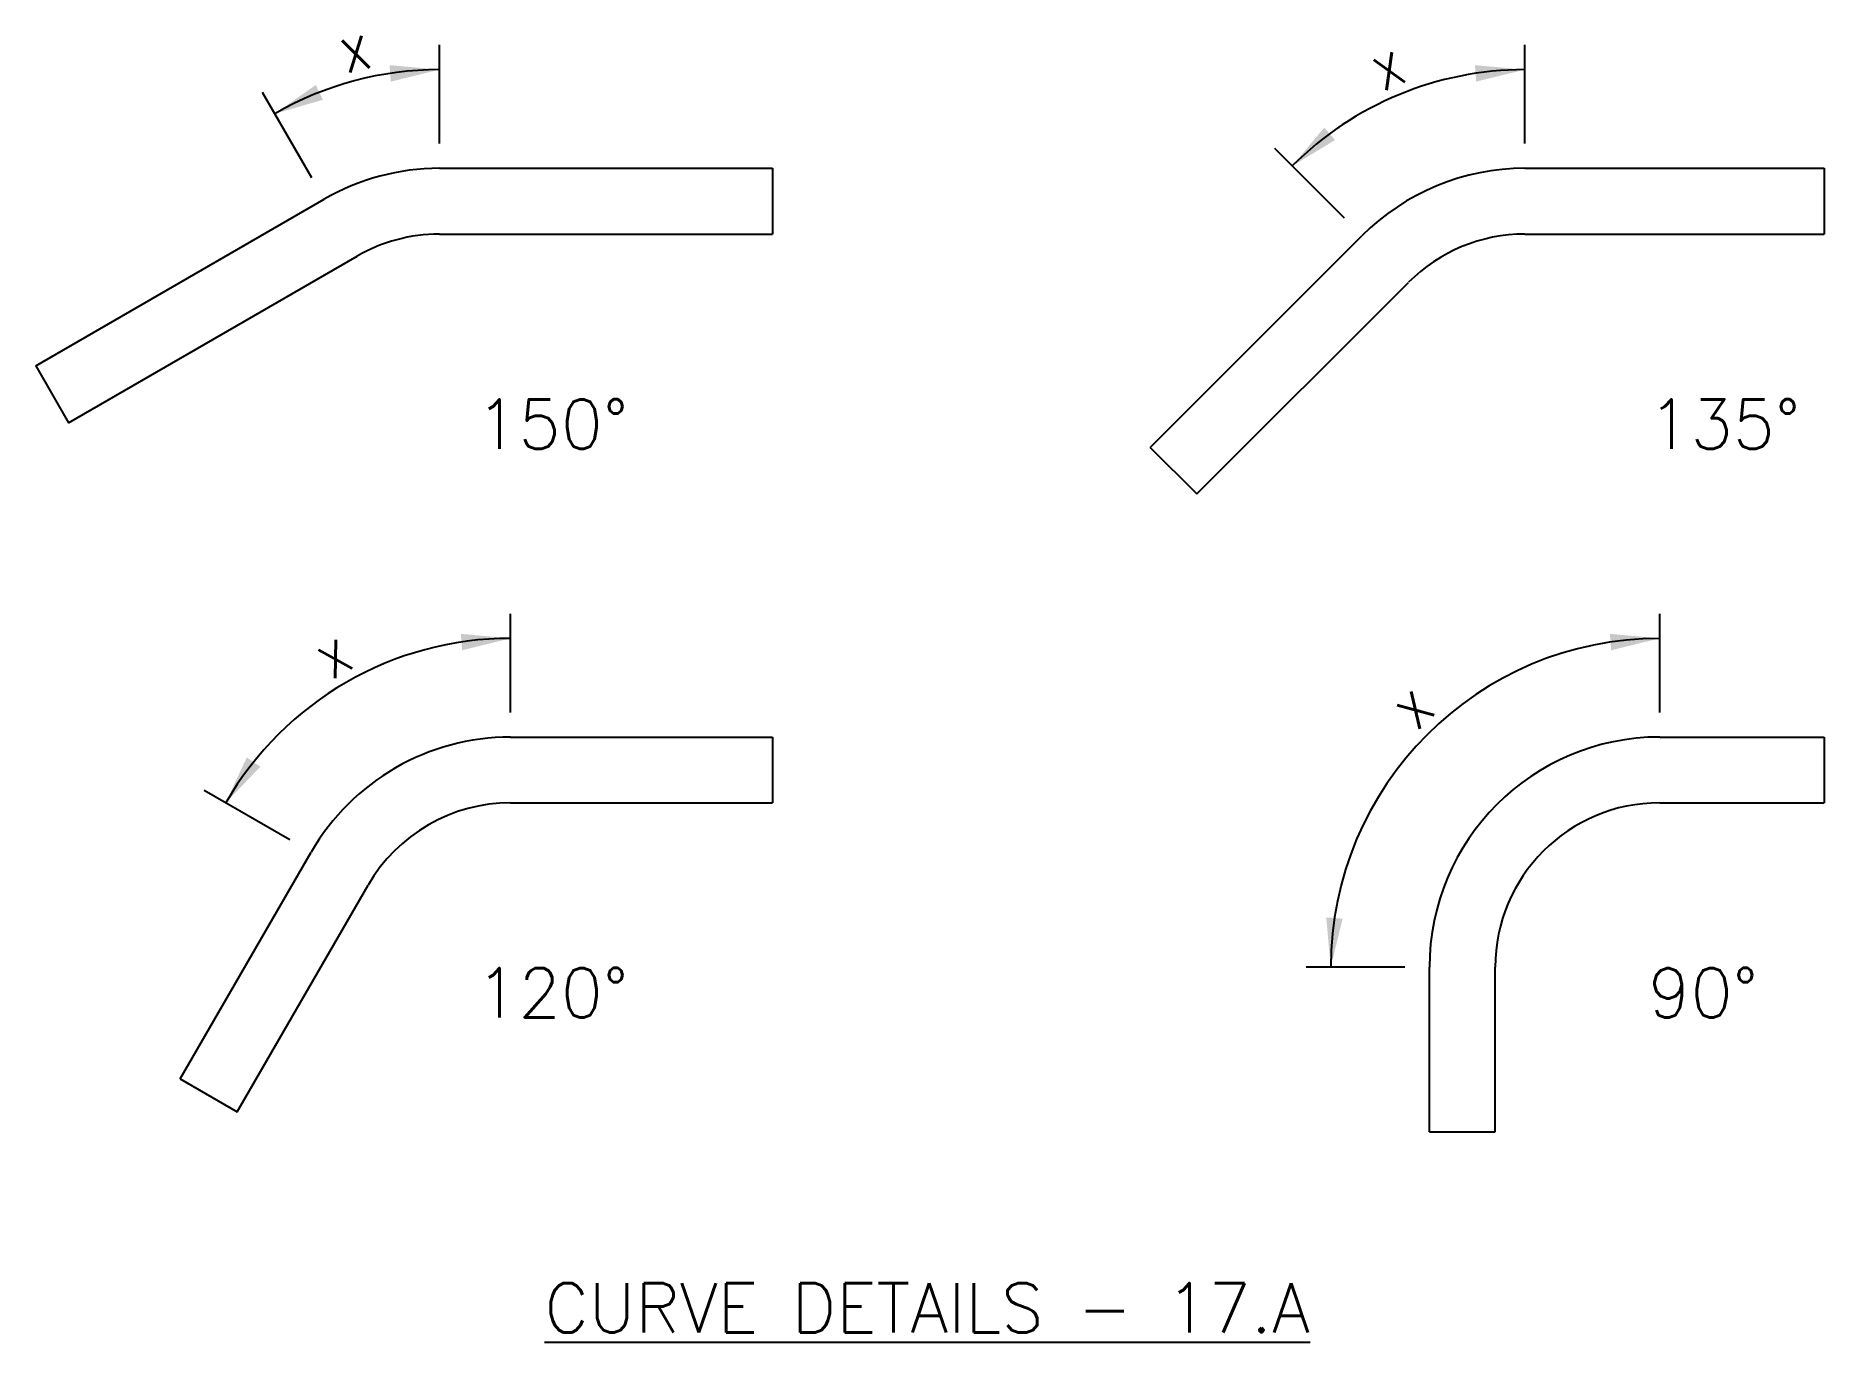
# Model space of a CAD drawing. Extents: x -493.4 to -466.2, y -668.8 to -648.9.
import ezdxf

# ---------------------------------------------------------------- set-up
doc = ezdxf.new("R2010")
doc.units = 0
doc.header["$LTSCALE"] = 4
doc.header["$MEASUREMENT"] = 0
for name, color, linetype in [('R-ANNO-DIMS', 3, 'CONTINUOUS'), ('R-ANNO-TEXT', 6, 'CONTINUOUS'), ('R-SWTS-DET1', 1, 'CONTINUOUS')]:
    doc.layers.add(name, color=color, linetype=linetype)
doc.styles.get("Standard").update_dxf_attribs({"font": 'simplex.shx'})

msp = doc.modelspace()

# ---------------------------------------------------------------- linework, layer by layer
at = {"layer": 'R-ANNO-DIMS'}
for p, q in [((-487.271, -650.537), (-487.271, -649.037)), ((-470.775, -650.537), (-470.775, -649.037)), ((-489.208, -651.056), (-489.958, -649.757)), ((-473.515, -651.672), (-474.576, -650.612)), ((-486.188, -659.181), (-486.188, -657.681)), ((-468.725, -659.181), (-468.725, -657.681)), ((-489.544, -661.118), (-490.843, -660.368)), ((-472.6, -663.056), (-474.1, -663.056))]:
    msp.add_line(p, q, dxfattribs=at)
for centre, end in [((-487.271, -654.412), 120), ((-470.775, -654.412), 135), ((-486.188, -663.056), 150), ((-468.725, -663.056), 180)]:
    msp.add_arc(centre, 5, 90, end, dxfattribs=at)
for points in [[(-488.028, -649.344), (-487.271, -649.412), (-488.009, -649.594)], [(-471.533, -649.344), (-470.775, -649.412), (-471.514, -649.594)], [(-489.149, -649.645), (-489.771, -650.082), (-489.041, -649.87)], [(-473.823, -650.293), (-474.311, -650.877), (-473.66, -650.483)], [(-486.945, -657.988), (-486.188, -658.056), (-486.926, -658.237)], [(-469.482, -657.988), (-468.725, -658.056), (-469.463, -658.237)], [(-490.198, -659.866), (-490.518, -660.556), (-489.992, -660.007)], [(-473.793, -662.298), (-473.725, -663.056), (-473.544, -662.317)]]:
    msp.add_solid(points, dxfattribs=at)
at = {"layer": 'R-SWTS-DET1'}
for p, q in [((-487.271, -650.912), (-482.209, -650.912)), ((-482.209, -650.912), (-482.209, -651.912)), ((-470.775, -650.912), (-466.225, -650.912)), ((-466.225, -650.912), (-466.225, -651.912)), ((-493.405, -653.912), (-489.021, -651.381)), ((-487.271, -651.912), (-482.209, -651.912)), ((-476.468, -655.155), (-473.25, -651.937)), ((-470.775, -651.912), (-466.225, -651.912)), ((-492.905, -654.778), (-488.521, -652.247)), ((-475.76, -655.862), (-472.543, -652.645)), ((-493.405, -653.912), (-492.905, -654.778)), ((-476.468, -655.155), (-475.76, -655.862)), ((-486.188, -659.556), (-482.209, -659.556)), ((-482.209, -659.556), (-482.209, -660.556)), ((-468.725, -659.556), (-466.225, -659.556)), ((-466.225, -659.556), (-466.225, -660.556)), ((-486.188, -660.556), (-482.209, -660.556)), ((-468.725, -660.556), (-466.225, -660.556)), ((-491.209, -664.752), (-489.219, -661.306)), ((-490.342, -665.252), (-488.353, -661.806)), ((-472.225, -665.556), (-472.225, -663.056)), ((-471.225, -665.556), (-471.225, -663.056)), ((-491.209, -664.752), (-490.342, -665.252)), ((-472.225, -665.556), (-471.225, -665.556))]:
    msp.add_line(p, q, dxfattribs=at)
for centre, radius, end in [((-487.271, -654.412), 3.5, 120), ((-470.775, -654.412), 3.5, 135), ((-487.271, -654.412), 2.5, 120), ((-470.775, -654.412), 2.5, 135), ((-486.188, -663.056), 3.5, 150), ((-468.725, -663.056), 3.5, 180), ((-486.188, -663.056), 2.5, 150), ((-468.725, -663.056), 2.5, 180)]:
    msp.add_arc(centre, radius, 90, end, dxfattribs=at)

# ---------------------------------------------------------------- texts
at = {"layer": 'R-ANNO-DIMS'}
for rotation, p in [(14.1095, (-488.688, -649.471)), (22.9538, (-472.935, -649.747)), (30.0991, (-488.911, -658.696)), (43.991, (-472.416, -659.477))]:
    msp.add_text('X', height=0.5, rotation=rotation, dxfattribs=at).set_placement(p)
at = {"layer": 'R-ANNO-TEXT'}
for s, p in [('150%%D', (-486.713, -655.174)), ('135%%D', (-468.902, -655.174)), ('120%%D', (-486.713, -663.817)), ('90%%D', (-468.902, -663.817)), ('%%UCURVE DETAILS - 17.A', (-485.675, -668.605))]:
    msp.add_text(s, height=0.75, dxfattribs=at).set_placement(p)

doc.saveas('drawing.dxf')
